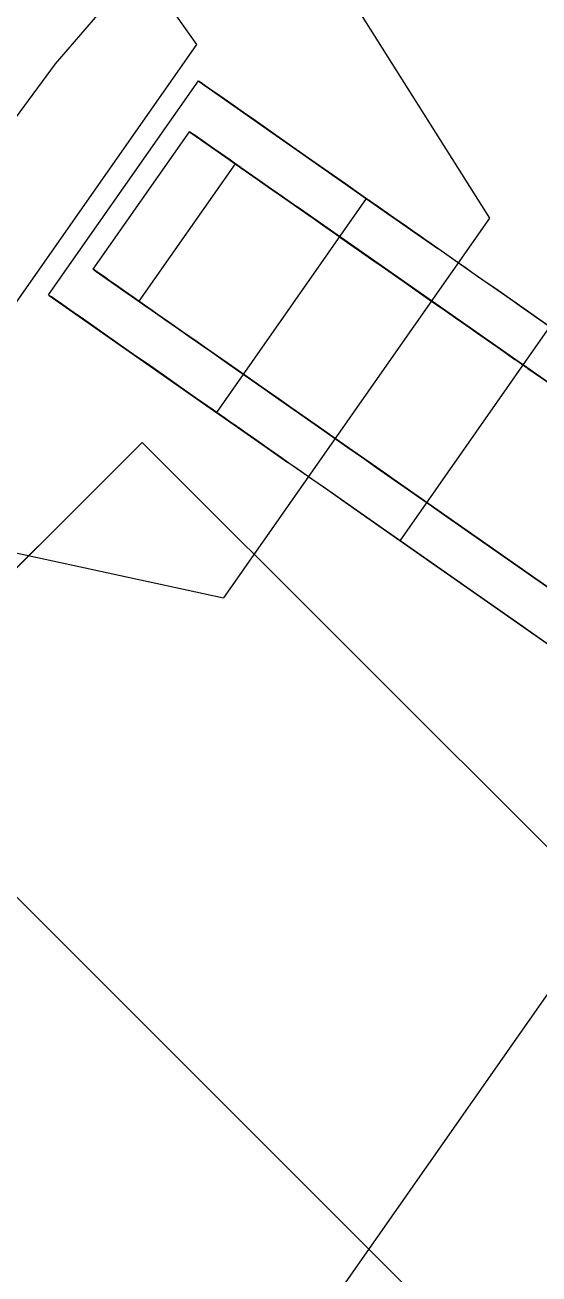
# Model space of a CAD drawing. Header units: millimetres. Extents: x -180 to 1414, y -663 to 972.
# Drawn here: x -75.1 to -47.6, y -456.3 to -389.3 of the extents above; entities that cross this region are included whole.
import ezdxf

# ---------------------------------------------------------------- set-up
doc = ezdxf.new("R2010")
doc.units = ezdxf.units.MM
doc.layers.add('HEAD_FRONT', color=8, linetype='Continuous')

msp = doc.modelspace()

# ---------------------------------------------------------------- linework, layer by layer
at = {"layer": 'HEAD_FRONT'}
for p, q in [((-75.366, -377.012), (-65.917, -390.367)), ((-64.791, -376.555), (-50.217, -399.676)), ((-68.907, -386.064), (-73.492, -391.392)), ((-68.907, -386.064), (-73.492, -391.392)), ((-65.917, -390.367), (-78.581, -408.454)), ((-73.492, -391.392), (-77.666, -397.048)), ((-73.492, -391.392), (-77.666, -397.048)), ((-73.847, -403.785), (-65.817, -392.317)), ((-65.778, -392.344), (-65.817, -392.317)), ((-65.817, -392.317), (-56.807, -398.626)), ((-65.662, -392.426), (-65.778, -392.344)), ((-65.778, -392.344), (-56.752, -398.665)), ((-65.468, -392.561), (-65.662, -392.426)), ((-65.662, -392.426), (-56.752, -398.665)), ((-65.199, -392.75), (-65.468, -392.561)), ((-65.468, -392.561), (-56.752, -398.665)), ((-64.855, -392.991), (-65.199, -392.75)), ((-64.438, -393.283), (-64.855, -392.991)), ((-64.855, -392.991), (-56.467, -398.864)), ((-63.952, -393.623), (-64.438, -393.283)), ((-64.438, -393.283), (-56.32, -398.967)), ((-63.398, -394.011), (-63.952, -393.623)), ((-63.952, -393.623), (-56.32, -398.967)), ((-62.779, -394.444), (-63.398, -394.011)), ((-63.398, -394.011), (-55.953, -399.224)), ((-62.1, -394.92), (-62.779, -394.444)), ((-62.779, -394.444), (-55.734, -399.377)), ((-71.449, -402.412), (-66.287, -395.04)), ((-66.26, -395.059), (-66.287, -395.04)), ((-66.287, -395.04), (-66.242, -395.071)), ((-66.287, -395.04), (-63.83, -396.76)), ((-66.287, -395.04), (-63.808, -396.776)), ((-66.161, -395.128), (-66.26, -395.059)), ((-66.242, -395.071), (-66.124, -395.154)), ((-66.242, -395.071), (-63.793, -396.786)), ((-65.989, -395.248), (-66.161, -395.128)), ((-61.363, -395.435), (-62.1, -394.92)), ((-62.1, -394.92), (-55.495, -399.545)), ((-66.124, -395.154), (-65.935, -395.286)), ((-66.124, -395.154), (-63.545, -396.96)), ((-66.124, -395.154), (-63.698, -396.853)), ((-66.124, -395.154), (-63.793, -396.786)), ((-65.747, -395.418), (-65.989, -395.248)), ((-65.989, -395.248), (-63.588, -396.929)), ((-65.935, -395.286), (-65.676, -395.468)), ((-65.436, -395.636), (-65.747, -395.418)), ((-65.676, -395.468), (-65.347, -395.698)), ((-65.676, -395.468), (-63.334, -397.107)), ((-65.056, -395.902), (-65.436, -395.636)), ((-65.436, -395.636), (-63.392, -397.067)), ((-65.347, -395.698), (-64.951, -395.975)), ((-60.574, -395.988), (-61.363, -395.435)), ((-64.611, -396.213), (-65.056, -395.902)), ((-65.056, -395.902), (-62.472, -397.711)), ((-64.951, -395.975), (-64.49, -396.298)), ((-64.951, -395.975), (-62.373, -397.78)), ((-64.103, -396.569), (-64.611, -396.213)), ((-64.49, -396.298), (-63.967, -396.665)), ((-59.736, -396.575), (-60.574, -395.988)), ((-60.574, -395.988), (-55.235, -399.727)), ((-68.992, -404.133), (-63.83, -396.76)), ((-63.535, -396.967), (-64.103, -396.569)), ((-63.967, -396.665), (-63.384, -397.073)), ((-63.967, -396.665), (-61.949, -398.077)), ((-63.793, -396.786), (-63.83, -396.76)), ((-63.83, -396.76), (-63.808, -396.776)), ((-63.808, -396.776), (-63.727, -396.832)), ((-63.698, -396.853), (-63.793, -396.786)), ((-63.727, -396.832), (-63.588, -396.929)), ((-63.545, -396.96), (-63.698, -396.853)), ((-63.588, -396.929), (-63.392, -397.067)), ((-63.545, -396.96), (-63.334, -397.107)), ((-62.91, -397.405), (-63.535, -396.967)), ((-63.535, -396.967), (-61.093, -398.677)), ((-63.392, -397.067), (-63.14, -397.244)), ((-63.384, -397.073), (-62.745, -397.52)), ((-63.334, -397.107), (-63.068, -397.294)), ((-58.854, -397.192), (-59.736, -396.575)), ((-59.736, -396.575), (-54.66, -400.129)), ((-63.14, -397.244), (-62.832, -397.459)), ((-63.068, -397.294), (-62.747, -397.519)), ((-62.231, -397.88), (-62.91, -397.405)), ((-62.832, -397.459), (-62.472, -397.711)), ((-62.747, -397.519), (-62.373, -397.78)), ((-62.745, -397.52), (-62.053, -398.005)), ((-62.745, -397.52), (-60.398, -399.163)), ((-62.472, -397.711), (-62.06, -398)), ((-62.373, -397.78), (-61.949, -398.077)), ((-57.934, -397.837), (-58.854, -397.192)), ((-58.854, -397.192), (-54.349, -400.347)), ((-61.502, -398.39), (-62.231, -397.88)), ((-62.06, -398), (-61.6, -398.322)), ((-62.053, -398.005), (-61.312, -398.523)), ((-61.949, -398.077), (-61.477, -398.408)), ((-61.6, -398.322), (-61.093, -398.677)), ((-60.727, -398.933), (-61.502, -398.39)), ((-61.477, -398.408), (-60.959, -398.771)), ((-56.979, -398.505), (-57.934, -397.837)), ((-57.934, -397.837), (-54.024, -400.575)), ((-64.837, -410.094), (-56.807, -398.626)), ((-61.312, -398.523), (-60.527, -399.073)), ((-61.312, -398.523), (-59.798, -399.584)), ((-61.093, -398.677), (-60.542, -399.062)), ((-60.959, -398.771), (-60.398, -399.163)), ((-59.912, -399.504), (-60.727, -398.933)), ((-60.542, -399.062), (-59.952, -399.476)), ((-29.877, -420.534), (-60.527, -399.073)), ((-60.398, -399.163), (-59.798, -399.584)), ((-55.996, -399.194), (-56.979, -398.505)), ((-56.979, -398.505), (-53.687, -400.81)), ((-56.793, -398.636), (-56.807, -398.626)), ((-56.752, -398.665), (-56.793, -398.636)), ((-56.683, -398.713), (-56.752, -398.665)), ((-56.588, -398.779), (-56.683, -398.713)), ((-56.467, -398.864), (-56.588, -398.779)), ((-56.32, -398.967), (-56.467, -398.864)), ((-56.148, -399.087), (-56.32, -398.967)), ((-55.953, -399.224), (-56.148, -399.087)), ((-50.217, -399.676), (-64.464, -420.024)), ((-59.952, -399.476), (-59.324, -399.915)), ((-59.059, -400.101), (-59.912, -399.504)), ((-59.912, -399.504), (-58.663, -400.378)), ((-59.798, -399.584), (-59.162, -400.029)), ((-54.99, -399.898), (-55.996, -399.194)), ((-55.996, -399.194), (-53.34, -401.053)), ((-55.734, -399.377), (-55.953, -399.224)), ((-55.495, -399.545), (-55.734, -399.377)), ((-55.235, -399.727), (-55.495, -399.545)), ((-54.956, -399.922), (-55.235, -399.727)), ((-59.324, -399.915), (-58.663, -400.378)), ((-59.162, -400.029), (-28.512, -421.49)), ((-58.174, -400.721), (-59.059, -400.101)), ((-59.059, -400.101), (-57.972, -400.862)), ((-58.663, -400.378), (-57.972, -400.862)), ((-53.967, -400.614), (-54.99, -399.898)), ((-54.99, -399.898), (-52.985, -401.302)), ((-54.66, -400.129), (-54.956, -399.922)), ((-54.349, -400.347), (-54.66, -400.129)), ((-54.024, -400.575), (-54.349, -400.347)), ((-57.262, -401.359), (-58.174, -400.721)), ((-58.174, -400.721), (-57.255, -401.364)), ((-58.174, -400.721), (-56.516, -401.882)), ((-57.972, -400.862), (-57.255, -401.364)), ((-53.687, -400.81), (-54.024, -400.575)), ((-52.932, -401.339), (-53.967, -400.614)), ((-53.34, -401.053), (-53.687, -400.81)), ((-52.985, -401.302), (-53.34, -401.053)), ((-56.328, -402.013), (-57.262, -401.359)), ((-57.262, -401.359), (-55.759, -402.412)), ((-57.255, -401.364), (-56.516, -401.882)), ((-52.624, -401.555), (-52.985, -401.302)), ((-51.892, -402.068), (-52.932, -401.339)), ((-52.259, -401.811), (-52.624, -401.555)), ((-51.892, -402.068), (-52.259, -401.811)), ((-71.422, -402.431), (-71.449, -402.412)), ((-71.449, -402.412), (-71.404, -402.444)), ((-71.449, -402.412), (-68.992, -404.133)), ((-71.323, -402.501), (-71.422, -402.431)), ((-71.404, -402.444), (-71.287, -402.526)), ((-71.404, -402.444), (-68.955, -404.158)), ((-71.151, -402.621), (-71.323, -402.501)), ((-71.323, -402.501), (-68.889, -404.205)), ((-56.516, -401.882), (-55.759, -402.412)), ((-55.378, -402.679), (-56.328, -402.013)), ((-55.759, -402.412), (-54.988, -402.951)), ((-50.851, -402.796), (-51.892, -402.068)), ((-51.524, -402.325), (-51.892, -402.068)), ((-51.159, -402.581), (-51.524, -402.325)), ((-71.287, -402.526), (-71.097, -402.659)), ((-71.287, -402.526), (-68.86, -404.225)), ((-70.909, -402.79), (-71.151, -402.621)), ((-71.151, -402.621), (-68.751, -404.302)), ((-71.097, -402.659), (-70.838, -402.84)), ((-71.097, -402.659), (-68.707, -404.333)), ((-70.598, -403.008), (-70.909, -402.79)), ((-70.909, -402.79), (-68.554, -404.439)), ((-70.838, -402.84), (-70.509, -403.071)), ((-70.838, -402.84), (-68.496, -404.48)), ((-70.219, -403.274), (-70.598, -403.008)), ((-70.598, -403.008), (-68.302, -404.616)), ((-70.509, -403.071), (-70.113, -403.348)), ((-70.509, -403.071), (-68.23, -404.666)), ((-54.415, -403.353), (-55.378, -402.679)), ((-54.988, -402.951), (-54.209, -403.497)), ((-50.798, -402.834), (-51.159, -402.581)), ((-49.816, -403.521), (-50.851, -402.796)), ((-50.443, -403.082), (-50.798, -402.834)), ((-48.793, -404.237), (-50.798, -402.834)), ((-50.096, -403.325), (-50.443, -403.082)), ((-73.808, -403.812), (-73.847, -403.785)), ((-73.692, -403.894), (-73.808, -403.812)), ((-73.808, -403.812), (-64.823, -410.104)), ((-69.774, -403.586), (-70.219, -403.274)), ((-70.219, -403.274), (-67.634, -405.084)), ((-70.113, -403.348), (-69.652, -403.671)), ((-69.266, -403.941), (-69.774, -403.586)), ((-69.652, -403.671), (-69.129, -404.037)), ((-69.652, -403.671), (-67.111, -405.45)), ((-53.447, -404.031), (-54.415, -403.353)), ((-54.209, -403.497), (-53.424, -404.047)), ((-49.759, -403.561), (-50.096, -403.325)), ((-48.793, -404.237), (-49.816, -403.521)), ((-49.434, -403.788), (-49.759, -403.561)), ((-45.85, -406.298), (-49.759, -403.561)), ((-44.929, -406.943), (-49.434, -403.788)), ((-49.123, -404.006), (-49.434, -403.788)), ((-73.498, -404.03), (-73.692, -403.894)), ((-73.692, -403.894), (-64.782, -410.133)), ((-73.229, -404.218), (-73.498, -404.03)), ((-72.885, -404.459), (-73.229, -404.218)), ((-73.229, -404.218), (-64.713, -410.181)), ((-72.468, -404.751), (-72.885, -404.459)), ((-72.885, -404.459), (-64.35, -410.435)), ((-68.697, -404.339), (-69.266, -403.941)), ((-69.129, -404.037), (-68.546, -404.445)), ((-68.955, -404.158), (-68.992, -404.133)), ((-68.992, -404.133), (-68.97, -404.148)), ((-68.97, -404.148), (-68.889, -404.205)), ((-68.86, -404.225), (-68.955, -404.158)), ((-68.889, -404.205), (-68.751, -404.302)), ((-68.86, -404.225), (-68.707, -404.333)), ((-68.751, -404.302), (-68.554, -404.439)), ((-68.707, -404.333), (-68.496, -404.48)), ((-68.072, -404.777), (-68.697, -404.339)), ((-68.554, -404.439), (-68.302, -404.616)), ((-68.546, -404.445), (-67.907, -404.893)), ((-68.546, -404.445), (-67.111, -405.45)), ((-68.546, -404.445), (-66.639, -405.78)), ((-68.496, -404.48), (-68.23, -404.666)), ((-52.478, -404.709), (-53.447, -404.031)), ((-53.424, -404.047), (-52.639, -404.597)), ((-43.209, -408.147), (-49.123, -404.006)), ((-44.047, -407.561), (-49.123, -404.006)), ((-48.827, -404.213), (-49.123, -404.006)), ((-48.549, -404.408), (-48.827, -404.213)), ((-44.047, -407.561), (-48.827, -404.213)), ((-47.787, -404.942), (-48.793, -404.237)), ((-42.42, -408.7), (-48.549, -404.408)), ((-48.289, -404.59), (-48.549, -404.408)), ((-71.982, -405.091), (-72.468, -404.751)), ((-72.468, -404.751), (-64.497, -410.332)), ((-71.428, -405.479), (-71.982, -405.091)), ((-71.982, -405.091), (-63.983, -410.692)), ((-71.982, -405.091), (-64.178, -410.555)), ((-68.302, -404.616), (-67.995, -404.831)), ((-68.23, -404.666), (-67.909, -404.891)), ((-67.393, -405.252), (-68.072, -404.777)), ((-67.995, -404.831), (-67.634, -405.084)), ((-67.909, -404.891), (-67.536, -405.153)), ((-67.907, -404.893), (-67.215, -405.377)), ((-67.634, -405.084), (-67.222, -405.372)), ((-67.536, -405.153), (-67.111, -405.45)), ((-52.639, -404.597), (-51.857, -405.144)), ((-51.514, -405.384), (-52.478, -404.709)), ((-51.084, -405.685), (-51.857, -405.144)), ((-48.049, -404.758), (-48.289, -404.59)), ((-41.004, -409.691), (-48.049, -404.758)), ((-47.831, -404.911), (-48.049, -404.758)), ((-47.635, -405.048), (-47.831, -404.911)), ((-40.386, -410.124), (-47.831, -404.911)), ((-46.804, -405.63), (-47.787, -404.942)), ((-47.463, -405.168), (-47.635, -405.048)), ((-70.809, -405.912), (-71.428, -405.479)), ((-71.428, -405.479), (-63.983, -410.692)), ((-66.664, -405.763), (-67.393, -405.252)), ((-67.222, -405.372), (-66.762, -405.694)), ((-67.215, -405.377), (-66.474, -405.896)), ((-67.111, -405.45), (-66.639, -405.78)), ((-66.762, -405.694), (-66.255, -406.049)), ((-65.89, -406.305), (-66.664, -405.763)), ((-66.639, -405.78), (-66.121, -406.143)), ((-55.007, -416.977), (-46.977, -405.509)), ((-50.56, -406.052), (-51.514, -405.384)), ((-51.084, -405.685), (-50.323, -406.218)), ((-70.13, -406.388), (-70.809, -405.912)), ((-69.394, -406.904), (-70.13, -406.388)), ((-70.13, -406.388), (-63.525, -411.013)), ((-66.474, -405.896), (-65.689, -406.446)), ((-66.474, -405.896), (-64.96, -406.956)), ((-66.255, -406.049), (-65.705, -406.435)), ((-66.121, -406.143), (-65.56, -406.536)), ((-65.074, -406.876), (-65.89, -406.305)), ((-65.705, -406.435), (-65.114, -406.848)), ((-35.039, -427.907), (-65.689, -406.446)), ((-49.621, -406.709), (-50.56, -406.052)), ((-50.323, -406.218), (-49.58, -406.739)), ((-68.604, -407.456), (-69.394, -406.904)), ((-65.56, -406.536), (-64.96, -406.956)), ((-65.114, -406.848), (-64.486, -407.288)), ((-64.221, -407.473), (-65.074, -406.876)), ((-64.96, -406.956), (-64.324, -407.402)), ((-48.703, -407.352), (-49.621, -406.709)), ((-47.811, -407.977), (-49.58, -406.739)), ((-49.58, -406.739), (-48.857, -407.245)), ((-67.766, -408.043), (-68.604, -407.456)), ((-68.604, -407.456), (-63.265, -411.195)), ((-64.486, -407.288), (-63.825, -407.751)), ((-64.324, -407.402), (-33.674, -428.863)), ((-63.336, -408.093), (-64.221, -407.473)), ((-64.221, -407.473), (-63.134, -408.235)), ((-63.825, -407.751), (-63.134, -408.235)), ((-48.159, -407.734), (-48.857, -407.245)), ((-47.811, -407.977), (-48.703, -407.352)), ((-46.124, -409.158), (-48.159, -407.734)), ((-48.159, -407.734), (-47.49, -408.202)), ((-66.885, -408.66), (-67.766, -408.043)), ((-67.766, -408.043), (-62.986, -411.39)), ((-62.424, -408.732), (-63.336, -408.093)), ((-63.134, -408.235), (-62.417, -408.737)), ((-46.95, -408.58), (-47.811, -407.977)), ((-65.964, -409.305), (-66.885, -408.66)), ((-66.885, -408.66), (-62.379, -411.815)), ((-61.49, -409.385), (-62.424, -408.732)), ((-62.417, -408.737), (-61.678, -409.254)), ((-65.009, -409.973), (-65.964, -409.305)), ((-65.964, -409.305), (-62.054, -412.043)), ((-61.678, -409.254), (-60.921, -409.784)), ((-60.54, -410.051), (-61.49, -409.385)), ((-60.921, -409.784), (-60.151, -410.324)), ((-64.026, -410.662), (-65.009, -409.973)), ((-64.823, -410.104), (-64.837, -410.094)), ((-64.782, -410.133), (-64.823, -410.104)), ((-64.713, -410.181), (-64.782, -410.133)), ((-64.618, -410.247), (-64.713, -410.181)), ((-64.497, -410.332), (-64.618, -410.247)), ((-64.35, -410.435), (-64.497, -410.332)), ((-64.178, -410.555), (-64.35, -410.435)), ((-59.578, -410.725), (-60.54, -410.051)), ((-60.151, -410.324), (-59.371, -410.87)), ((-63.983, -410.692), (-64.178, -410.555)), ((-63.02, -411.366), (-64.026, -410.662)), ((-64.026, -410.662), (-61.37, -412.521)), ((-63.764, -410.845), (-63.983, -410.692)), ((-63.525, -411.013), (-63.764, -410.845)), ((-63.265, -411.195), (-63.525, -411.013)), ((-62.986, -411.39), (-63.265, -411.195)), ((-58.609, -411.403), (-59.578, -410.725)), ((-59.371, -410.87), (-58.586, -411.419)), ((-68.912, -411.785), (-69.171, -412.044)), ((-68.912, -411.785), (-69.02, -411.893)), ((-68.847, -411.72), (-68.912, -411.785)), ((-68.847, -411.72), (-68.825, -411.698)), ((-19.257, -461.267), (-68.825, -411.698)), ((-61.997, -412.083), (-63.02, -411.366)), ((-63.02, -411.366), (-61.015, -412.77)), ((-62.69, -411.597), (-62.986, -411.39)), ((-62.379, -411.815), (-62.69, -411.597)), ((-62.054, -412.043), (-62.379, -411.815)), ((-57.64, -412.081), (-58.609, -411.403)), ((-58.586, -411.419), (-57.801, -411.969)), ((-69.171, -412.044), (-69.867, -412.741)), ((-69.595, -412.469), (-69.867, -412.741)), ((-69.363, -412.236), (-69.595, -412.469)), ((-69.171, -412.044), (-69.363, -412.236)), ((-69.02, -411.893), (-69.171, -412.044)), ((-61.717, -412.279), (-62.054, -412.043)), ((-60.962, -412.807), (-61.997, -412.083)), ((-61.37, -412.521), (-61.717, -412.279)), ((-61.015, -412.77), (-61.37, -412.521)), ((-57.801, -411.969), (-57.02, -412.516)), ((-56.676, -412.757), (-57.64, -412.081)), ((-55.722, -413.425), (-57.02, -412.516)), ((-57.02, -412.516), (-56.246, -413.057)), ((-70.177, -413.05), (-70.522, -413.395)), ((-69.867, -412.741), (-70.177, -413.05)), ((-60.654, -413.023), (-61.015, -412.77)), ((-59.922, -413.536), (-60.962, -412.807)), ((-60.289, -413.279), (-60.654, -413.023)), ((-55.722, -413.425), (-56.676, -412.757)), ((-56.246, -413.057), (-55.486, -413.59)), ((-71.754, -414.627), (-70.522, -413.395)), ((-70.901, -413.775), (-71.313, -414.186)), ((-70.522, -413.395), (-70.901, -413.775)), ((-59.922, -413.536), (-60.289, -413.279)), ((-58.881, -414.265), (-59.922, -413.536)), ((-59.554, -413.793), (-59.922, -413.536)), ((-59.189, -414.049), (-59.554, -413.793)), ((-54.783, -414.082), (-55.722, -413.425)), ((-55.486, -413.59), (-54.742, -414.111)), ((-91.176, -414.236), (-64.464, -420.024)), ((-71.313, -414.186), (-71.754, -414.627)), ((-58.828, -414.302), (-59.189, -414.049)), ((-57.846, -414.989), (-58.881, -414.265)), ((-56.823, -415.706), (-58.828, -414.302)), ((-58.473, -414.55), (-58.828, -414.302)), ((-55.817, -416.41), (-58.473, -414.55)), ((-58.126, -414.793), (-58.473, -414.55)), ((-53.865, -414.725), (-54.783, -414.082)), ((-54.742, -414.111), (-54.019, -414.617)), ((-72.222, -415.095), (-72.714, -415.588)), ((-71.754, -414.627), (-72.222, -415.095)), ((-54.834, -417.098), (-58.126, -414.793)), ((-57.789, -415.029), (-58.126, -414.793)), ((-56.823, -415.706), (-57.846, -414.989)), ((-53.88, -417.767), (-57.789, -415.029)), ((-57.464, -415.257), (-57.789, -415.029)), ((-54.019, -414.617), (-53.321, -415.106)), ((-52.973, -415.349), (-53.865, -414.725)), ((-52.112, -415.952), (-53.321, -415.106)), ((-53.321, -415.106), (-52.652, -415.574)), ((-83.03, -425.903), (-72.714, -415.588)), ((-72.714, -415.588), (-76.022, -418.895)), ((-72.714, -415.588), (-75.444, -418.317)), ((-72.714, -415.588), (-74.872, -417.746)), ((-72.714, -415.588), (-73.228, -416.102)), ((-52.959, -418.411), (-57.464, -415.257)), ((-57.153, -415.474), (-57.464, -415.257)), ((-56.857, -415.682), (-57.153, -415.474)), ((-52.077, -419.029), (-57.153, -415.474)), ((-56.579, -415.877), (-56.857, -415.682)), ((-55.817, -416.41), (-56.823, -415.706)), ((-50.45, -420.168), (-56.579, -415.877)), ((-56.319, -416.059), (-56.579, -415.877)), ((-52.112, -415.952), (-52.973, -415.349)), ((-52.652, -415.574), (-22.002, -437.036)), ((-73.228, -416.102), (-73.762, -416.635)), ((-49.714, -420.684), (-56.319, -416.059)), ((-56.079, -416.226), (-56.319, -416.059)), ((-49.034, -421.159), (-56.079, -416.226)), ((-55.861, -416.379), (-56.079, -416.226)), ((-55.665, -416.516), (-55.861, -416.379)), ((-48.416, -421.592), (-55.861, -416.379)), ((-54.834, -417.098), (-55.817, -416.41)), ((-47.375, -422.321), (-55.665, -416.516)), ((-55.494, -416.636), (-55.665, -416.516)), ((-51.287, -416.53), (-52.112, -415.952)), ((-20.637, -437.992), (-51.287, -416.53)), ((-77.763, -420.636), (-74.311, -417.184)), ((-75.444, -418.317), (-74.311, -417.184)), ((-74.311, -417.184), (-74.872, -417.746)), ((-73.762, -416.635), (-74.311, -417.184)), ((-55.347, -416.739), (-55.494, -416.636)), ((-47.862, -421.98), (-55.494, -416.636)), ((-55.225, -416.824), (-55.347, -416.739)), ((-46.959, -422.613), (-55.347, -416.739)), ((-55.13, -416.891), (-55.225, -416.824)), ((-46.152, -423.178), (-55.13, -416.891)), ((-55.062, -416.939), (-55.13, -416.891)), ((-46.035, -423.259), (-55.062, -416.939)), ((-55.021, -416.968), (-55.062, -416.939)), ((-55.021, -416.968), (-55.007, -416.977)), ((-46.152, -423.178), (-55.021, -416.968)), ((-46.035, -423.259), (-55.021, -416.968)), ((-53.88, -417.767), (-54.834, -417.098)), ((-74.872, -417.746), (-75.444, -418.317)), ((-52.959, -418.411), (-53.88, -417.767)), ((-52.077, -419.029), (-52.959, -418.411)), ((-51.239, -419.615), (-52.077, -419.029)), ((-50.45, -420.168), (-51.239, -419.615)), ((-49.714, -420.684), (-50.45, -420.168)), ((-49.034, -421.159), (-49.714, -420.684)), ((-48.416, -421.592), (-49.034, -421.159)), ((-47.862, -421.98), (-48.416, -421.592)), ((-47.375, -422.321), (-47.862, -421.98)), ((-84.381, -427.255), (-34.813, -476.823)), ((-79.15, -487.052), (-38.942, -429.63))]:
    msp.add_line(p, q, dxfattribs=at)

doc.saveas('drawing.dxf')
